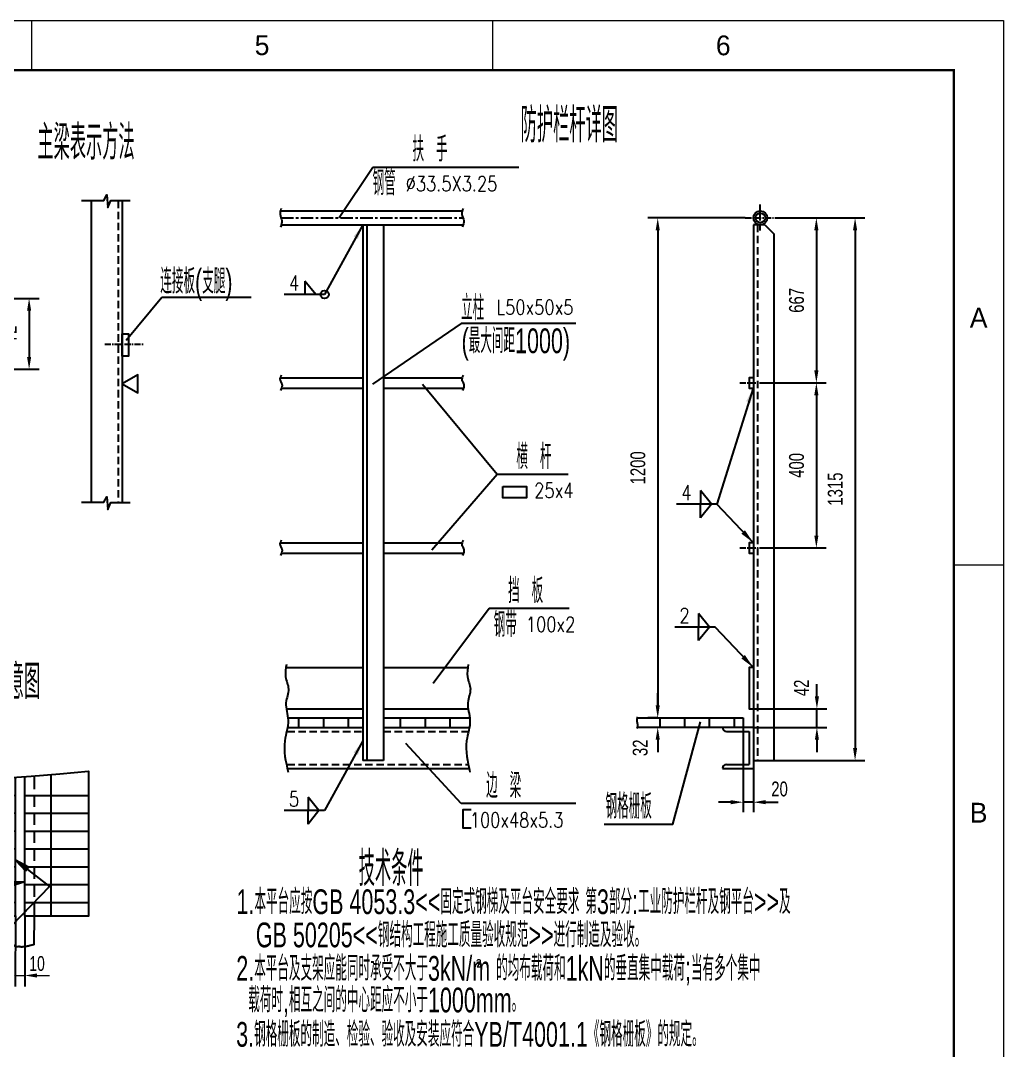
# Model space of a CAD drawing. Extents: x 148 to 221443, y -36682 to 6758.
# Drawn here: x 51256 to 55226, y -18330 to -14170 of the extents above; entities that cross this region are included whole.
import ezdxf
from ezdxf.enums import TextEntityAlignment as Align

# ---------------------------------------------------------------- set-up
doc = ezdxf.new("R2010")
doc.units = 0
doc.header["$LTSCALE"] = 10
doc.header["$MEASUREMENT"] = 0
doc.linetypes.add('CENTERX2', pattern=[4, 2.5, -0.5, 0.5, -0.5])
doc.linetypes.add('HIDDENX2', pattern=[0.75, 0.5, -0.25])
for name, color, linetype in [('2', 4, 'Continuous'), ('3', 255, 'Continuous'), ('CENTER', 1, 'CENTERX2'), ('HIDDEN', 7, 'HIDDENX2'), ('RED', 7, 'Continuous'), ('TEXT', 7, 'Continuous')]:
    doc.layers.add(name, color=color, linetype=linetype)
doc.layers.add('2（细实线）', color=3, linetype='Continuous', lineweight=20)
doc.layers.add('图框层', color=7, linetype='Continuous', lineweight=15)
doc.styles.add('BIG', font='bsfb.shx', dxfattribs={"width": 0.7, "bigfont": 'bsf.shx'})
doc.styles.add('HZ', font='ROMS.SHX', dxfattribs={"width": 0.75, "bigfont": 'GBCBIG.SHX'})
doc.styles.get("Standard").update_dxf_attribs({"font": 'wison_e.shx', "width": 0.75, "bigfont": 'wison_c.shx'})
doc.styles.add('XW', font='ROMANS.shx', dxfattribs={"width": 0.85})
doc.dimstyles.new('DIM1', dxfattribs={"dimscale": 20, "dimtxt": 3, "dimasz": 2.5, "dimexe": 2, "dimexo": 0, "dimgap": 1, "dimtad": 0, "dimdec": 0, "dimzin": 0, "dimdsep": 46, "dimtxsty": 'Standard', "dimcen": 2, "dimclrd": 3, "dimclre": 3, "dimclrt": 3, "dimadec": 0, "dimazin": 0, "dimtfac": 0.666667, "dimtdec": 0, "dimtofl": 0, "dimtmove": 2, "dimatfit": 1, "dimfxl": 2, "dimtvp": 1.333333, "dimtolj": 1, "dimtzin": 0, "dimarcsym": 0})
doc.dimstyles.new('S-1', dxfattribs={"dimtxt": 3, "dimasz": 2.5, "dimexe": 1.25, "dimexo": 0, "dimgap": 1, "dimtad": 1, "dimdec": 0, "dimdsep": 46, "dimtxsty": 'BIG', "dimcen": 0, "dimclrd": 3, "dimclre": 3, "dimclrt": 3, "dimadec": 0, "dimazin": 2, "dimtfac": 1, "dimtdec": 0, "dimtmove": 2, "dimatfit": 3, "dimfxl": 1.25, "dimarcsym": 1})

# ---------------------------------------------------------------- blocks, each defined once
blk = doc.blocks.new('*D995')
at = {"color": 3, "lineweight": -2}
for p, q in [((54311, -14966.9), (54667.2, -14966.9)), ((54627.2, -15016.9), (54627.2, -17108.5)), ((54299.5, -17158.5), (54667.2, -17158.5))]:
    blk.add_line(p, q, dxfattribs=at)
at = {"color": 3}
for points in [[(54635.6, -15016.9), (54618.9, -15016.9), (54627.2, -14966.9)], [(54618.9, -17108.5), (54635.6, -17108.5), (54627.2, -17158.5)]]:
    blk.add_solid(points, dxfattribs=at)
at = {"layer": 'Defpoints', "color": 0}
for p in [(54311, -14966.9), (54299.5, -17158.5), (54627.2, -17158.5)]:
    blk.add_point(p, dxfattribs=at)
at = {"color": 3, "insert": (54547.2, -16062.7), "char_height": 60, "attachment_point": 5, "rotation": 90}
blk.add_mtext('\\A1;1315', dxfattribs=at)
blk = doc.blocks.new('*D996')
at = {"color": 3, "lineweight": -2}
for p, q in [((54311, -14966.9), (54510.8, -14966.9)), ((54470.8, -15016.9), (54470.8, -15583.5)), ((54254, -15633.5), (54510.8, -15633.5))]:
    blk.add_line(p, q, dxfattribs=at)
at = {"color": 3}
for points in [[(54479.1, -15016.9), (54462.5, -15016.9), (54470.8, -14966.9)], [(54462.5, -15583.5), (54479.1, -15583.5), (54470.8, -15633.5)]]:
    blk.add_solid(points, dxfattribs=at)
at = {"layer": 'Defpoints', "color": 0}
for p in [(54311, -14966.9), (54254, -15633.5), (54470.8, -15633.5)]:
    blk.add_point(p, dxfattribs=at)
at = {"color": 3, "insert": (54390.8, -15300.2), "char_height": 60, "attachment_point": 5, "rotation": 90}
blk.add_mtext('\\A1;667', dxfattribs=at)
blk = doc.blocks.new('*D997')
at = {"color": 3, "lineweight": -2}
for p, q in [((54254, -15633.5), (54510.8, -15633.5)), ((54470.8, -15683.5), (54470.8, -16250.2)), ((54254, -16300.2), (54510.8, -16300.2))]:
    blk.add_line(p, q, dxfattribs=at)
at = {"color": 3}
for points in [[(54479.1, -15683.5), (54462.5, -15683.5), (54470.8, -15633.5)], [(54462.5, -16250.2), (54479.1, -16250.2), (54470.8, -16300.2)]]:
    blk.add_solid(points, dxfattribs=at)
at = {"layer": 'Defpoints', "color": 0}
for p in [(54254, -15633.5), (54254, -16300.2), (54470.8, -16300.2)]:
    blk.add_point(p, dxfattribs=at)
at = {"color": 3, "insert": (54390.8, -15966.9), "char_height": 60, "attachment_point": 5, "rotation": 90}
blk.add_mtext('\\A1;400', dxfattribs=at)
blk = doc.blocks.new('*D998')
at = {"color": 3, "lineweight": -2}
for p, q in [((54183.1, -14966.9), (53789.9, -14966.9)), ((53829.9, -15016.9), (53829.9, -16936.9)), ((53829.9, -16986.9), (53789.9, -16986.9))]:
    blk.add_line(p, q, dxfattribs=at)
at = {"color": 3}
for points in [[(53838.2, -15016.9), (53821.6, -15016.9), (53829.9, -14966.9)], [(53821.6, -16936.9), (53838.2, -16936.9), (53829.9, -16986.9)]]:
    blk.add_solid(points, dxfattribs=at)
at = {"layer": 'Defpoints', "color": 0}
for p in [(54183.1, -14966.9), (53829.9, -16986.9), (53829.9, -16986.9)]:
    blk.add_point(p, dxfattribs=at)
at = {"color": 3, "insert": (53749.9, -15976.9), "char_height": 60, "attachment_point": 5, "rotation": 90}
blk.add_mtext('\\A1;1200', dxfattribs=at)
blk = doc.blocks.new('*D999')
at = {"color": 3, "lineweight": -2}
for p, q in [((54473, -16900.2), (54473, -16850.2)), ((54216.2, -16950.2), (54513, -16950.2)), ((54220.6, -17025.2), (54513, -17025.2)), ((54473, -17075.2), (54473, -17125.2))]:
    blk.add_line(p, q, dxfattribs=at)
at = {"color": 3}
for points in [[(54464.7, -16900.2), (54481.3, -16900.2), (54473, -16950.2)], [(54481.3, -17075.2), (54464.7, -17075.2), (54473, -17025.2)]]:
    blk.add_solid(points, dxfattribs=at)
at = {"layer": 'Defpoints', "color": 0}
for p in [(54216.2, -16950.2), (54220.6, -17025.2), (54473, -17025.2)]:
    blk.add_point(p, dxfattribs=at)
at = {"color": 3, "insert": (54410.4, -16865.8), "char_height": 60, "attachment_point": 5, "rotation": 90}
blk.add_mtext('\\A1;42', dxfattribs=at)
blk = doc.blocks.new('*D1059')
at = {"color": 3, "linetype": 'Continuous', "lineweight": -2}
for p, q in [((50829.8, -15292.4), (51330.4, -15292.4)), ((51290.4, -15342.4), (51290.4, -15528.4)), ((50829.8, -15578.4), (51330.4, -15578.4))]:
    blk.add_line(p, q, dxfattribs=at)
at = {"color": 3}
for points in [[(51298.8, -15342.4), (51282.1, -15342.4), (51290.4, -15292.4)], [(51282.1, -15528.4), (51298.8, -15528.4), (51290.4, -15578.4)]]:
    blk.add_solid(points, dxfattribs=at)
at = {"layer": 'Defpoints', "color": 0}
for p in [(50829.8, -15292.4), (50829.8, -15578.4), (51290.4, -15578.4)]:
    blk.add_point(p, dxfattribs=at)
at = {"color": 3, "insert": (51210.4, -15435.4), "char_height": 60, "attachment_point": 5, "rotation": 90}
blk.add_mtext('\\A1;72', dxfattribs=at)
blk = doc.blocks.new('*D1063')
at = {"color": 3, "linetype": 'Continuous', "lineweight": -2}
for p, q in [((53829.9, -16936.9), (53829.9, -16886.9)), ((53829.9, -16986.9), (53789.9, -16986.9)), ((53829.9, -17025.2), (53789.9, -17025.2)), ((53829.9, -17075.2), (53829.9, -17125.2))]:
    blk.add_line(p, q, dxfattribs=at)
at = {"color": 3}
for points in [[(53821.6, -16936.9), (53838.2, -16936.9), (53829.9, -16986.9)], [(53838.2, -17075.2), (53821.6, -17075.2), (53829.9, -17025.2)]]:
    blk.add_solid(points, dxfattribs=at)
at = {"layer": 'Defpoints', "color": 0}
for p in [(53829.9, -16986.9), (53829.9, -17025.2), (53829.9, -17025.2)]:
    blk.add_point(p, dxfattribs=at)
at = {"color": 3, "insert": (53759.3, -17107.9), "char_height": 60, "attachment_point": 5, "rotation": 90}
blk.add_mtext('\\A1;32', dxfattribs=at)
blk = doc.blocks.new('*D1072')
at = {"color": 3, "linetype": 'Continuous', "lineweight": -2}
for p, q in [((54174.8, -17025.2), (54174.8, -17367.6)), ((54216.2, -17191.9), (54216.2, -17367.6)), ((54124.8, -17327.6), (54074.8, -17327.6)), ((54266.2, -17327.6), (54316.2, -17327.6))]:
    blk.add_line(p, q, dxfattribs=at)
at = {"color": 3}
for points in [[(54124.8, -17335.9), (54124.8, -17319.2), (54174.8, -17327.6)], [(54266.2, -17319.2), (54266.2, -17335.9), (54216.2, -17327.6)]]:
    blk.add_solid(points, dxfattribs=at)
at = {"layer": 'Defpoints', "color": 0}
for p in [(54174.8, -17025.2), (54216.2, -17191.9), (54216.2, -17327.6)]:
    blk.add_point(p, dxfattribs=at)
at = {"color": 3, "insert": (54322.1, -17274.5), "char_height": 60, "attachment_point": 5}
blk.add_mtext('\\A1;20', dxfattribs=at)
blk = doc.blocks.new('a2')
for p, q in [((15708.75, 10126.74), (15708.75, 10116.74)), ((15801.92, 10126.74), (15801.92, 10116.74)), ((15905.09, 10016.74), (15895.09, 10016.74))]:
    blk.add_line(p, q)
at = {"layer": '图框层', "ltscale": 10}
blk.add_lwpolyline([(15311.09, 10126.74), (15905.09, 10126.74), (15905.09, 9706.74), (15311.09, 9706.74)], close=True, dxfattribs=at)
at = {"layer": '图框层', "ltscale": 10, "const_width": 0.5}
blk.add_lwpolyline([(15336.09, 10116.74), (15895.09, 10116.74), (15895.09, 9716.74), (15336.09, 9716.74)], close=True, dxfattribs=at)
at = {"style": 'HZ'}
for s, p in [('5', (15755.34, 10121.74)), ('6', (15848.5, 10121.74)), ('A', (15900.09, 10066.74)), ('B', (15900.09, 9966.74))]:
    blk.add_text(s, height=4, dxfattribs=at).set_placement(p, align=Align.MIDDLE)
blk = doc.blocks.new('*D27')
at = {"layer": '2（细实线）', "color": 3, "lineweight": -2}
for p, q in [((20629.2, 9080.31), (20626.7, 9080.31)), ((20631.7, 9080.31), (20631.7, 9079.06)), ((20631.7, 9080.31), (20633.58, 9080.31)), ((20633.58, 9080.31), (20633.58, 9079.06)), ((20636.08, 9080.31), (20638.58, 9080.31))]:
    blk.add_line(p, q, dxfattribs=at)
at = {"layer": '2（细实线）', "color": 3}
for points in [[(20629.2, 9079.89), (20629.2, 9080.73), (20631.7, 9080.31)], [(20636.08, 9080.73), (20636.08, 9079.89), (20633.58, 9080.31)]]:
    blk.add_solid(points, dxfattribs=at)
at = {"layer": 'Defpoints', "color": 0}
for p in [(20631.7, 9080.31), (20633.58, 9080.31), (20633.58, 9080.31)]:
    blk.add_point(p, dxfattribs=at)
at = {"layer": '2（细实线）', "color": 3, "insert": (20636.08, 9082.72), "char_height": 3, "attachment_point": 5, "style": 'BIG'}
blk.add_mtext('10', dxfattribs=at)
blk = doc.blocks.new('lianjsu')
at = {"layer": '2（细实线）', "lineweight": -3}
for points in [[(20596.98, 9090.45), (20596.88, 9092.34), (20596.87, 9093.29), (20596.9, 9094.23), (20596.99, 9095.16), (20597.15, 9096.08), (20597.6, 9097.91), (20598.12, 9099.74), (20598.36, 9100.65), (20598.57, 9101.57), (20598.72, 9102.49), (20598.8, 9103.42), (20598.84, 9104.36), (20598.83, 9105.31), (20598.7, 9109.09), (20598.72, 9110.03), (20598.77, 9110.97), (20598.97, 9112.84), (20599.28, 9114.7), (20599.67, 9116.55), (20600.58, 9120.23), (20606.28, 9119.95), (20611.98, 9119.75), (20614.83, 9119.71), (20617.68, 9119.73), (20620.53, 9119.78), (20623.38, 9119.88), (20629.11, 9120.18), (20634.86, 9120.58), (20640.66, 9121.06), (20646.5, 9121.57), (20646.5, 9092.31), (20633.6, 9092.33), (20633.64, 9120.5)], [(20596.88, 9092.39), (20631.71, 9092.34), (20631.76, 9120.36)], [(20610.06, 9092.37), (20610.1, 9119.8)], [(20617.27, 9092.36), (20617.31, 9119.72)], [(20624.48, 9092.35), (20624.52, 9119.93)], [(20629.81, 9117.78), (20629.82, 9120.23)], [(20630.82, 9118.42), (20630.83, 9120.29)], [(20635.58, 9117.98), (20635.59, 9120.65)], [(20638.9, 9092.32), (20638.94, 9120.93)], [(20599.71, 9116.74), (20631.75, 9116.69)], [(20629.81, 9114.15), (20629.81, 9116.57)], [(20630.82, 9114.79), (20630.82, 9117.21)], [(20633.64, 9116.69), (20646.5, 9116.67)], [(20635.58, 9114.35), (20635.58, 9116.77)], [(20630.81, 9111.16), (20630.82, 9113.58)], [(20599.01, 9113.15), (20631.75, 9113.1)], [(20629.8, 9110.52), (20629.81, 9112.94)], [(20633.63, 9113.1), (20646.5, 9113.08)], [(20635.57, 9110.72), (20635.57, 9113.14)], [(20598.71, 9109.53), (20631.74, 9109.48)], [(20629.8, 9106.89), (20629.8, 9109.31)], [(20630.81, 9107.53), (20630.81, 9109.95)], [(20633.63, 9109.48), (20646.5, 9109.46)], [(20635.56, 9107.09), (20635.57, 9109.51)], [(20598.81, 9105.94), (20631.74, 9105.89)], [(20629.79, 9103.26), (20629.79, 9105.68)], [(20630.8, 9103.9), (20630.8, 9106.32)], [(20633.62, 9105.89), (20646.5, 9105.87)], [(20635.56, 9103.46), (20635.56, 9105.88)], [(20631.73, 9103.62), (20638.62, 9098.29), (20625.25, 9084.55)], [(20633.73, 9101.46), (20634.32, 9102.22), (20631.73, 9103.62), (20633.73, 9101.46)], [(20598.69, 9102.32), (20631.73, 9102.27)], [(20629.78, 9099.63), (20629.79, 9102.05)], [(20630.8, 9100.27), (20630.8, 9102.69)], [(20633.62, 9102.27), (20646.5, 9102.25)], [(20635.55, 9099.83), (20635.56, 9102.25)], [(20597.83, 9098.73), (20631.72, 9098.68)], [(20633.61, 9099.22), (20626.73, 9098.29), (20625.25, 9084.55), (20616.66, 9084.55)], [(20630.8, 9098.35), (20630.67, 9099.31), (20633.61, 9099.22), (20630.8, 9098.35)], [(20630.79, 9096.64), (20630.79, 9099.06)], [(20633.61, 9098.68), (20646.5, 9098.66)], [(20629.78, 9096), (20629.78, 9098.42)], [(20635.55, 9096.2), (20635.55, 9098.62)], [(20596.98, 9095.11), (20631.72, 9095.06)], [(20635.52, 9086.57), (20635.48, 9086.55), (20635.44, 9086.54), (20635.41, 9086.53), (20635.37, 9086.52), (20635.33, 9086.51), (20635.29, 9086.5), (20635.25, 9086.49), (20635.21, 9086.48), (20635.18, 9086.47), (20635.14, 9086.46), (20635.1, 9086.45), (20635.06, 9086.44), (20635.03, 9086.43), (20634.99, 9086.42), (20634.95, 9086.41), (20634.92, 9086.4), (20634.88, 9086.39), (20634.84, 9086.38), (20634.8, 9086.37), (20634.76, 9086.36), (20634.73, 9086.35), (20634.69, 9086.35), (20634.65, 9086.34), (20634.61, 9086.33), (20634.58, 9086.32), (20634.54, 9086.31), (20634.5, 9086.3), (20634.47, 9086.29), (20634.43, 9086.28), (20634.39, 9086.27), (20634.35, 9086.26), (20634.32, 9086.26), (20634.28, 9086.25), (20634.24, 9086.24), (20634.2, 9086.23), (20634.17, 9086.22), (20634.13, 9086.22), (20634.09, 9086.21), (20634.05, 9086.2), (20634.02, 9086.19), (20633.98, 9086.18), (20633.94, 9086.18), (20633.91, 9086.17), (20633.87, 9086.16), (20633.83, 9086.16), (20633.8, 9086.15), (20633.76, 9086.14), (20633.72, 9086.14), (20633.69, 9086.13), (20633.65, 9086.12), (20633.61, 9086.12), (20633.58, 9086.11), (20633.54, 9086.11), (20633.5, 9086.1), (20633.46, 9086.1), (20633.43, 9086.09), (20633.39, 9086.09), (20633.35, 9086.08), (20633.32, 9086.08), (20633.28, 9086.08), (20633.24, 9086.07), (20633.21, 9086.07), (20633.17, 9086.07), (20633.13, 9086.06), (20633.1, 9086.06), (20633.06, 9086.06), (20633.03, 9086.06), (20632.99, 9086.06), (20632.95, 9086.06), (20632.92, 9086.06), (20632.88, 9086.06), (20632.84, 9086.07), (20632.81, 9086.07), (20632.77, 9086.08), (20632.73, 9086.08), (20632.7, 9086.09), (20632.66, 9086.1), (20632.63, 9086.11), (20632.59, 9086.12), (20632.55, 9086.13), (20632.52, 9086.14), (20632.48, 9086.14), (20632.44, 9086.14), (20632.41, 9086.14), (20632.37, 9086.14), (20632.34, 9086.14), (20632.3, 9086.13), (20632.26, 9086.12), (20632.23, 9086.11), (20632.19, 9086.11), (20632.15, 9086.1), (20632.12, 9086.09), (20632.08, 9086.08), (20632.05, 9086.08), (20632.01, 9086.08), (20631.97, 9086.08), (20631.94, 9086.08), (20631.9, 9086.09), (20631.87, 9086.1), (20631.83, 9086.12), (20631.79, 9086.14), (20631.76, 9086.16), (20631.72, 9086.19), (20631.69, 9086.21), (20631.65, 9086.24), (20631.61, 9086.26), (20631.58, 9086.28), (20631.54, 9086.3), (20631.5, 9086.32), (20631.47, 9086.33), (20631.43, 9086.34), (20631.4, 9086.34), (20631.36, 9086.34), (20631.32, 9086.34), (20631.29, 9086.33), (20631.25, 9086.32), (20631.22, 9086.31), (20631.18, 9086.31), (20631.14, 9086.3), (20631.11, 9086.29), (20631.07, 9086.28), (20631.04, 9086.28), (20631, 9086.27), (20630.96, 9086.27), (20630.93, 9086.27), (20630.89, 9086.27), (20630.85, 9086.28), (20630.82, 9086.29), (20630.78, 9086.3), (20630.75, 9086.31), (20630.71, 9086.33), (20630.67, 9086.35), (20630.64, 9086.37), (20630.6, 9086.39), (20630.56, 9086.42), (20630.53, 9086.44), (20630.49, 9086.46), (20630.46, 9086.49), (20630.42, 9086.51), (20630.38, 9086.54), (20630.35, 9086.56), (20630.31, 9086.59), (20630.27, 9086.61), (20630.24, 9086.64), (20630.2, 9086.66), (20630.17, 9086.69), (20630.13, 9086.71), (20630.09, 9086.74), (20630.06, 9086.76), (20630.02, 9086.79), (20629.98, 9086.81), (20629.95, 9086.84), (20629.91, 9086.86), (20629.87, 9086.88), (20629.84, 9086.91), (20629.8, 9086.93), (20629.76, 9086.95), (20629.77, 9092.34), (20629.78, 9094.79)], [(20630.78, 9093.01), (20630.79, 9095.43)], [(20633.6, 9095.06), (20646.5, 9095.04)], [(20635.53, 9086.57), (20635.54, 9092.33), (20635.55, 9094.99)], [(20630.78, 9089.38), (20630.78, 9091.8)], [(20631.71, 9092.34), (20631.69, 9078.12)], [(20633.6, 9092.33), (20633.58, 9078.11)], [(20617.29, 9090.24), (20617.37, 9089.96), (20617.35, 9089.88), (20617.35, 9088.71), (20617.35, 9088.14), (20617.29, 9087.74), (20617.27, 9087.42), (20617.24, 9087.05), (20617.16, 9086.69), (20617.08, 9086.37), (20616.95, 9086.08), (20616.85, 9085.8), (20616.69, 9085.52)], [(20616.77, 9088.79), (20616.98, 9088.3), (20617, 9088.18), (20617.03, 9087.98)], [(20617.74, 9088.91), (20617.74, 9088.67), (20617.35, 9087.94)], [(20618.11, 9090.08), (20618.16, 9089.55), (20618.24, 9088.02), (20618.21, 9088.3), (20619.21, 9088.5), (20619.1, 9088.5), (20619.23, 9090), (20619.26, 9089.84), (20618.18, 9089.63)], [(20618.21, 9088.95), (20618.84, 9089.15)], [(20621.78, 9089.67), (20621.78, 9089.35), (20621.78, 9089.15), (20621.75, 9088.87), (20621.65, 9088.46), (20621.68, 9088.71), (20621.73, 9088.99), (20621.78, 9089.15), (20624.01, 9089.47), (20623.9, 9089.59), (20623.64, 9088.87)], [(20622.3, 9088.83), (20622.38, 9088.55), (20622.3, 9088.5), (20622.1, 9087.94), (20621.96, 9087.62), (20621.94, 9087.54), (20621.86, 9087.38)], [(20622.67, 9090.28), (20622.83, 9089.67), (20622.83, 9089.92), (20622.72, 9090.12)], [(20622.83, 9088.87), (20622.83, 9085.2), (20622.78, 9085.4), (20622.8, 9085.88)], [(20617.27, 9087.25), (20617.53, 9086.97), (20617.63, 9086.73)], [(20617.82, 9086.77), (20619.52, 9087.05)], [(20618, 9087.58), (20619.29, 9087.86), (20619.15, 9087.86), (20618.97, 9087.78)], [(20618.6, 9087.66), (20618.6, 9085.24), (20618.58, 9085.56), (20618.6, 9085.84)], [(20621.39, 9086.89), (20621.49, 9086.77), (20621.57, 9086.85), (20624.11, 9087.25), (20624.01, 9087.34), (20623.8, 9087.21)], [(20622.2, 9087.98), (20622.3, 9087.94), (20623.54, 9088.18), (20623.46, 9088.22), (20623.22, 9088.14)], [(20630.77, 9086.3), (20630.78, 9088.17)]]:
    blk.add_lwpolyline(points, dxfattribs=at)
blk.add_lwpolyline([(20602.85, 9092.38), (20602.89, 9120.12)], close=True, dxfattribs=at)
at = {"layer": '2（细实线）', "transparency": 33554559}
for points in [[(20633.73, 9101.46), (20634.32, 9102.22), (20633.73, 9101.46), (20631.73, 9103.62)], [(20630.8, 9098.35), (20630.67, 9099.31), (20630.8, 9098.35), (20633.61, 9099.22)]]:
    blk.add_solid(points, dxfattribs=at)
at = {"layer": '2（细实线）'}
dim = blk.add_linear_dim(base=(20633.58, 9080.31), p1=(20631.7, 9080.31), p2=(20633.58, 9080.31), text='10', dimstyle='S-1', dxfattribs=at)
dim.commit()
dim.dimension.update_dxf_attribs({"geometry": '*D27', "text_midpoint": (20636.08, 9082.72), "dimtype": 160})

msp = doc.modelspace()

# ---------------------------------------------------------------- linework, layer by layer
at = {"linetype": 'Continuous'}
for p, q in [((52448.1969, -15276.7198), (52404.4622, -15222.1054)), ((52404.4622, -15222.1054), (52404.4622, -15276.7198)), ((52448.1969, -15276.7198), (52404.4622, -15276.7198)), ((54046.6048, -16123.6496), (54002.8701, -16069.0352)), ((54002.8701, -16069.0352), (54002.8701, -16123.6496)), ((54046.6048, -16123.6496), (54002.8701, -16178.264)), ((54002.8701, -16178.264), (54002.8701, -16123.6496)), ((54038.817, -16620.0285), (53995.0823, -16565.414)), ((53995.0823, -16565.414), (53995.0823, -16620.0285)), ((54038.817, -16620.0285), (53995.0823, -16674.6429)), ((53995.0823, -16674.6429), (53995.0823, -16620.0285)), ((52417.6618, -17306.6513), (52417.6618, -17361.2657)), ((52461.3966, -17361.2657), (52417.6618, -17306.6513)), ((52461.3966, -17361.2657), (52417.6618, -17415.8801)), ((52417.6618, -17415.8801), (52417.6618, -17361.2657))]:
    msp.add_line(p, q, dxfattribs=at)
at = {"color": 6}
for points in [[(51501.8316, -14896.2879), (51592.6361, -14896.2879), (51604.2093, -14874.0469), (51608.6605, -14925.646), (51620.2336, -14897.1775), (51698.5747, -14897.1775)], [(51501.8316, -16116.1183), (51592.6361, -16116.1183), (51604.2093, -16093.8774), (51608.6605, -16145.4764), (51620.2336, -16117.008), (51698.5747, -16117.008)]]:
    msp.add_lwpolyline(points, dxfattribs=at)
at = {"color": 3}
msp.add_lwpolyline([(51666.3628, -15637.7399), (51728.9808, -15673.8925), (51728.9808, -15601.5874)], close=True, dxfattribs=at)
at = {"color": 3, "linetype": 'Continuous'}
msp.add_lwpolyline([(53075.6615, -17358.1686), (53042.2177, -17358.1686), (53042.2177, -17431.0876), (53075.6615, -17431.0876)], dxfattribs=at)
at = {"color": 3}
msp.add_circle((52484.0677, -15276.7198), 16.5666, dxfattribs=at)
at = {"layer": '2', "color": 3, "linetype": 'Continuous'}
for p, q in [((52679.3902, -14763.6447), (52542.4094, -14966.8798)), ((53269.1899, -14763.6447), (52679.3902, -14763.6447)), ((52638.7537, -14994.7965), (52484.0677, -15276.7198)), ((51826.3241, -15288.9107), (51682.7359, -15462.6953)), ((52187.7924, -15288.9107), (51826.3241, -15288.9107)), ((52484.0677, -15276.7198), (52321.1925, -15276.7198)), ((53035.7412, -15393.8492), (52677.6782, -15639.3989)), ((53498.7731, -15393.8492), (53035.7412, -15393.8492)), ((53181.9377, -16004.2781), (52879.2356, -15639.7971)), ((54215.9667, -15654.2945), (54069.1715, -16123.9838)), ((53181.9377, -16004.2781), (52917.2282, -16309.9094)), ((53467.4791, -16004.2781), (53181.9377, -16004.2781)), ((54069.276, -16123.6496), (53906.4007, -16123.6496)), ((54216.1742, -16279.3798), (54069.1715, -16123.9838)), ((53148.4699, -16545.4578), (52922.5519, -16847.5301)), ((53472.1948, -16545.4578), (53148.4699, -16545.4578)), ((54061.4882, -16620.0285), (53898.6129, -16620.0285)), ((54216.1742, -16783.5465), (54061.4882, -16620.0285)), ((52638.7537, -17079.3423), (52484.0677, -17361.2657)), ((53035.7412, -17332.9764), (52812.5607, -17090.0884)), ((53499.333, -17332.9764), (53035.7412, -17332.9764)), ((52484.0677, -17361.2657), (52321.1925, -17361.2657))]:
    msp.add_line(p, q, dxfattribs=at)
msp.add_lwpolyline([(53204.5892, -16051.6715), (53299.5706, -16051.6715), (53299.5706, -16097.7742), (53204.5892, -16097.7742)], close=True, dxfattribs=at)
msp.add_lwpolyline([(53613.4871, -17416.6432), (53890.7107, -17416.6432), (54002.6037, -17002.3975)], dxfattribs=at)
for points in [[(52309.042, -14929.1843), (52304.1194, -14952.2401), (52311.5034, -14978.0212), (52305.9653, -15004.4626)], [(53043.7747, -14929.1843), (53038.8521, -14952.2401), (53046.2361, -14978.0212), (53040.698, -15004.4626)], [(52309.042, -15602.5543), (52304.1194, -15622.2317), (52311.5034, -15637.6046), (52305.9653, -15664.046)], [(53043.7747, -15602.5543), (53038.8521, -15622.2317), (53046.2361, -15637.6046), (53040.698, -15664.046)], [(52309.042, -16269.221), (52304.1194, -16288.8983), (52311.5034, -16304.2712), (52305.9653, -16330.7126)], [(53043.7747, -16269.221), (53038.8521, -16288.8983), (53046.2361, -16304.2712), (53040.698, -16330.7126)], [(52329.8618, -16771.0298), (52326.535, -16820.8989), (52338.1789, -16869.9368), (52328.1984, -16925.6239), (52336.5155, -16996.3241), (52323.2081, -17079.496), (52336.5155, -17205.9401)], [(53064.5945, -16771.0298), (53061.2677, -16820.8989), (53072.9116, -16869.9368), (53062.9311, -16925.6239), (53071.2482, -16996.3241), (53057.9408, -17079.496), (53071.2482, -17205.9401)], [(53748.1424, -16982.5052), (53745.3812, -16992.3929), (53748.6026, -17021.4177), (53745.1511, -17029.6957)]]:
    msp.add_spline(points, degree=3, dxfattribs=at)
for points in [[(52601.1249, -15042.5884), (52618.6589, -15052.209), (52638.7537, -14994.7965)], [(54187.2765, -15708.2805), (54206.2148, -15714.7102), (54216.0348, -15654.6805)], [(54182.2058, -16228.9204), (54167.6767, -16242.6647), (54216.1742, -16279.3798)], [(54182.2058, -16733.0871), (54167.6767, -16746.8314), (54216.1742, -16783.5465)], [(52601.1249, -17127.1342), (52618.6589, -17136.7548), (52638.7537, -17079.3423)]]:
    msp.add_solid(points, dxfattribs=at)
at = {"layer": '3', "color": 0}
for p, q in [((52335.546, -16986.8798), (52638.7537, -16986.8798)), ((52379.2178, -16986.8798), (52379.2178, -17025.2131)), ((52479.2178, -16986.8798), (52479.2178, -17025.2131)), ((52579.2178, -16986.8798), (52579.2178, -17025.2131)), ((52722.0871, -16986.8798), (53070.2787, -16986.8798)), ((52790.0396, -16986.8798), (52790.0396, -17025.2131)), ((52890.0396, -16986.8798), (52890.0396, -17025.2131)), ((52990.0396, -16986.8798), (52990.0396, -17025.2131)), ((53746.0164, -16986.8798), (54174.8221, -16986.8798)), ((53838.1825, -16986.8798), (53838.1825, -17025.2131)), ((53938.1825, -16986.8798), (53938.1825, -17025.2131)), ((54038.1825, -16986.8798), (54038.1825, -17025.2131)), ((54138.1825, -16986.8798), (54138.1825, -17025.2131)), ((54174.8221, -16986.8798), (54174.8221, -17025.2131)), ((54216.1742, -17025.2131), (53747.3352, -17025.2131)), ((52722.0871, -17158.5465), (52638.7537, -17158.5465))]:
    msp.add_line(p, q, dxfattribs=at)
at = {"layer": 'CENTER'}
for p, q in [((54244.3613, -15017.9609), (54244.3613, -14910.8962)), ((54183.145, -14966.8798), (54311.028, -14966.8798)), ((51595.8963, -15477.1586), (51754.0022, -15477.1586)), ((54161.1086, -15633.5465), (54254.0362, -15633.5465)), ((54161.1086, -16300.2131), (54254.0362, -16300.2131))]:
    msp.add_line(p, q, dxfattribs=at)
at = {"layer": 'CENTER', "ltscale": 2}
msp.add_line((52308.3688, -14966.8798), (53043.1015, -14966.8798), dxfattribs=at)
at = {"layer": 'HIDDEN', "ltscale": 6}
for p, q in [((51649.6961, -14897.1775), (51649.6961, -16117.008)), ((54232.8409, -14994.7965), (54232.8409, -17158.5465)), ((52333.2555, -17041.8798), (52638.7537, -17041.8798)), ((52722.0871, -17041.8798), (53067.9882, -17041.8798)), ((52333.2555, -17175.2131), (53063.3545, -17175.2131))]:
    msp.add_line(p, q, dxfattribs=at)
at = {"layer": 'RED'}
for p, q in [((51541.3628, -14896.2879), (51541.3628, -16116.1183)), ((51666.3628, -14897.1775), (51666.3628, -16117.008)), ((52305.726, -14938.9631), (53040.4587, -14938.9631)), ((52309.375, -14994.7965), (53044.1077, -14994.7965)), ((52638.7537, -14994.7965), (52638.7537, -17158.5465)), ((52655.4204, -14994.7965), (52655.4204, -17158.5465)), ((52722.0871, -14994.7965), (52722.0871, -17158.5465)), ((54216.1742, -14994.7965), (54216.1742, -17191.8798)), ((54263.0312, -14994.7965), (54216.1742, -14994.7965)), ((54263.0312, -14994.7965), (54299.5075, -15031.2728)), ((54299.5075, -15031.2728), (54299.5075, -17158.5465)), ((52304.8109, -15612.7131), (52638.7537, -15612.7131)), ((52722.0871, -15612.7131), (53039.5437, -15612.7131)), ((52310.0715, -15654.3798), (52638.7537, -15654.3798)), ((52722.0871, -15654.3798), (53044.8042, -15654.3798)), ((52304.8109, -16279.3798), (52638.7537, -16279.3798)), ((52722.0871, -16279.3798), (53039.5437, -16279.3798)), ((52310.0715, -16321.0465), (52638.7537, -16321.0465)), ((52722.0871, -16321.0465), (53044.8042, -16321.0465)), ((52327.688, -16783.5465), (52638.7537, -16783.5465)), ((52722.0871, -16783.5465), (53062.4207, -16783.5465)), ((52331.9004, -16950.2131), (52638.7537, -16950.2131)), ((52722.0871, -16950.2131), (53066.6331, -16950.2131)), ((52336.3037, -17025.2131), (52638.7537, -17025.2131)), ((52722.0871, -17025.2131), (53071.0364, -17025.2131)), ((54107.8409, -17041.8798), (54199.5075, -17041.8798)), ((54199.5075, -17041.8798), (54199.5075, -17175.2131)), ((54107.8409, -17175.2131), (54199.5075, -17175.2131)), ((54216.1742, -17158.5465), (54299.5075, -17158.5465)), ((52332.15, -17191.8798), (53066.8827, -17191.8798)), ((54091.1742, -17191.8798), (54216.1742, -17191.8798))]:
    msp.add_line(p, q, dxfattribs=at)
at = {"layer": 'RED', "color": 3}
for p, q in [((54472.9956, -17025.2131), (54472.9956, -16950.2131)), ((54216.1742, -17327.568), (54174.8221, -17327.568))]:
    msp.add_line(p, q, dxfattribs=at)
at = {"layer": 'RED'}
msp.add_lwpolyline([(51666.3628, -15436.0856), (51691.3628, -15436.0856), (51691.3628, -15525.8612), (51666.3628, -15525.8612)], close=True, dxfattribs=at)
for points in [[(54216.1742, -15612.7131), (54199.5075, -15612.7131), (54199.5075, -15654.3798), (54216.1742, -15654.3798)], [(54216.1742, -16279.3798), (54199.5075, -16279.3798), (54199.5075, -16321.0465), (54216.1742, -16321.0465)], [(54216.1742, -16783.5465), (54199.5075, -16783.5465), (54199.5075, -16950.2131), (54216.1742, -16950.2131)]]:
    msp.add_lwpolyline(points, dxfattribs=at)
for radius in [27.9167, 19.5833]:
    msp.add_circle((54244.3613, -14966.8798), radius, dxfattribs=at)
for centre, start, end in [((54107.8409, -17025.2131), 180, 270), ((54107.8409, -17191.8798), 90, 180)]:
    msp.add_arc(centre, 16.6667, start, end, dxfattribs=at)

# ---------------------------------------------------------------- block references
at = {"layer": '2（细实线）', "xscale": 20, "yscale": 20, "zscale": 20}
for name, p in [('a2', (-262875.3202, -216704.8402)), ('lianjsu', (-361399.0977, -199633.947))]:
    msp.add_blockref(name, p, dxfattribs=at)

# ---------------------------------------------------------------- texts
at = {"color": 3}
for s, height, style, width, p in [('%%C33.5X3.25', 60, 'XW', 0.8, (52811.7722, -14858.9342)), ('技术条件', 139.99999, 'HZ', 0.65, (52621.9079, -17666.1479))]:
    msp.add_text(s, height=height, dxfattribs=dict(at, style=style, width=width)).set_placement(p)
at = {"color": 3, "linetype": 'Continuous', "style": 'XW', "width": 0.8}
for s, p in [('4', (52381.1891, -15230.0581)), ('4', (53966.3974, -16076.9879)), ('2', (53958.6096, -16573.3668)), ('5', (52381.1891, -17314.604))]:
    msp.add_text(s, height=60, dxfattribs=at).set_placement(p, align=Align.MIDDLE_RIGHT)
at = {"color": 3, "linetype": 'Continuous'}
for s, height, style, width, p in [('100x2', 60, 'XW', 0.8, (53297.4395, -16639.1924)), ('100x48x5.3', 60, 'XW', 0.8, (53070.6485, -17429.5912)), ('2.本平台及支架应能同时承受不大于3kN/m 的均布载荷和1kN的垂直集中载荷;当有多个集中', 100, 'HZ', 0.65, (52127.3027, -18048.8817)), ('  载荷时,相互之间的中心距应不小于1000mm。', 100, 'HZ', 0.65, (52127.3027, -18176.6755))]:
    msp.add_text(s, height=height, dxfattribs=dict(at, style=style, width=width)).set_placement(p)
at = {"layer": '2', "color": 3, "linetype": 'Continuous'}
for s, height, style, width, p in [('防护栏杆详图', 140, 'HZ', 0.65, (53276.1939, -14662.2117)), (' 主梁表示方法', 140, 'HZ', 0.65, (51290.0804, -14732.1804)), ('扶  手', 100, 'HZ', 0.65, (52839.2281, -14739.6824)), ('钢管', 100, 'HZ', 0.65, (52677.9544, -14876.0527)), ('连接板(支腿)', 100, 'HZ', 0.65, (51820.3213, -15272.8338)), ('立柱', 100, 'HZ', 0.65, (53035.4196, -15380.8222)), ('L50x50x5', 60, 'XW', 0.8, (53178.5698, -15357.8488)), ('(最大间距1000)', 100, 'HZ', 0.65, (53037.4633, -15513.5705)), ('横  杆 ', 100, 'HZ', 0.65, (53258.8339, -15982.0647)), ('25x4', 60, 'XW', 0.8, (53330.9073, -16098.0128)), ('挡  板', 100, 'HZ', 0.65, (53225.3661, -16523.2444)), ('钢带', 100, 'HZ', 0.65, (53167.4162, -16660.2529)), ('钢格栅板安装示意图', 140, 'HZ', 0.65, (50745.823, -16911.2419)), ('边  梁', 100, 'HZ', 0.65, (53136.6931, -17310.763)), ('钢格栅板', 100, 'HZ', 0.65, (53618.9498, -17394.459)), ('1.本平台应按GB 4053.3<<固定式钢梯及平台安全要求 第3部分:工业防护栏杆及钢平台>>及', 100, 'HZ', 0.65, (52128.2428, -17779.7232)), ('GB 50205<<钢结构工程施工质量验收规范>>进行制造及验收。', 100, 'HZ', 0.65, (52206.3385, -17913.7659)), ('3.钢格栅板的制造、检验、验收及安装应符合YB/T4001.1《钢格栅板》的规定。', 100, 'HZ', 0.65, (52126.9411, -18315.4744))]:
    msp.add_text(s, height=height, dxfattribs=dict(at, style=style, width=width)).set_placement(p)
at = {"layer": 'TEXT', "color": 3, "linetype": 'Continuous', "style": 'XW', "width": 0.8}
msp.add_text('2', height=30, dxfattribs=at).set_placement((53096.7787, -17992.6944))

# ---------------------------------------------------------------- dimensions: what is measured, and where the dimension line sits
for base, p1, p2, text, picture, middle in [((53829.8887, -16986.8798), (54183.145, -14966.8798), (53829.8887, -16986.8798), '1200', '*D998', (53749.8887, -15976.8798)), ((54627.2387, -17158.5465), (54311.028, -14966.8798), (54299.5075, -17158.5465), '1315', '*D995', (54547.2387, -16062.7131)), ((54470.7961, -16300.2131), (54254.0362, -15633.5465), (54254.0362, -16300.2131), '400', '*D997', (54390.7961, -15966.8798))]:
    dim = msp.add_linear_dim(base=base, p1=p1, p2=p2, angle=90, text=text, dimstyle='DIM1')
    dim.commit()
    dim.dimension.update_dxf_attribs({"geometry": picture, "text_midpoint": middle})
dim = msp.add_linear_dim(base=(54470.7961, -15633.5465), p1=(54311.028, -14966.8798), p2=(54254.0362, -15633.5465), angle=90, dimstyle='DIM1')
dim.commit()
dim.dimension.update_dxf_attribs({"geometry": '*D996', "text_midpoint": (54390.7961, -15300.2131)})
at = {"color": 1, "linetype": 'Continuous'}
dim = msp.add_linear_dim(base=(51290.443, -15578.387), p1=(50829.8089, -15292.387), p2=(50829.8089, -15578.387), angle=90, text='72', dimstyle='DIM1', dxfattribs=at)
dim.commit()
dim.dimension.update_dxf_attribs({"geometry": '*D1059', "text_midpoint": (51210.443, -15435.387)})
dim = msp.add_linear_dim(base=(54472.9956, -17025.2131), p1=(54216.1742, -16950.2131), p2=(54220.5775, -17025.2131), angle=90, text='42', dimstyle='DIM1')
dim.commit()
dim.dimension.update_dxf_attribs({"geometry": '*D999', "text_midpoint": (54410.4027, -16865.824), "dimtype": 160})
at = {"linetype": 'Continuous'}
dim = msp.add_linear_dim(base=(53829.8887, -17025.2131), p1=(53829.8887, -16986.8798), p2=(53829.8887, -17025.2131), angle=90, text='32', dimstyle='DIM1', dxfattribs=at)
dim.commit()
dim.dimension.update_dxf_attribs({"geometry": '*D1063', "text_midpoint": (53759.2641, -17107.8906), "dimtype": 160})
at = {"color": 1, "linetype": 'Continuous'}
dim = msp.add_linear_dim(base=(54216.1742, -17327.568), p1=(54174.8221, -17025.2131), p2=(54216.1742, -17191.8798), text='20', dimstyle='DIM1', dxfattribs=at)
dim.commit()
dim.dimension.update_dxf_attribs({"geometry": '*D1072', "text_midpoint": (54322.0937, -17274.4779), "dimtype": 160})

doc.saveas('drawing.dxf')
